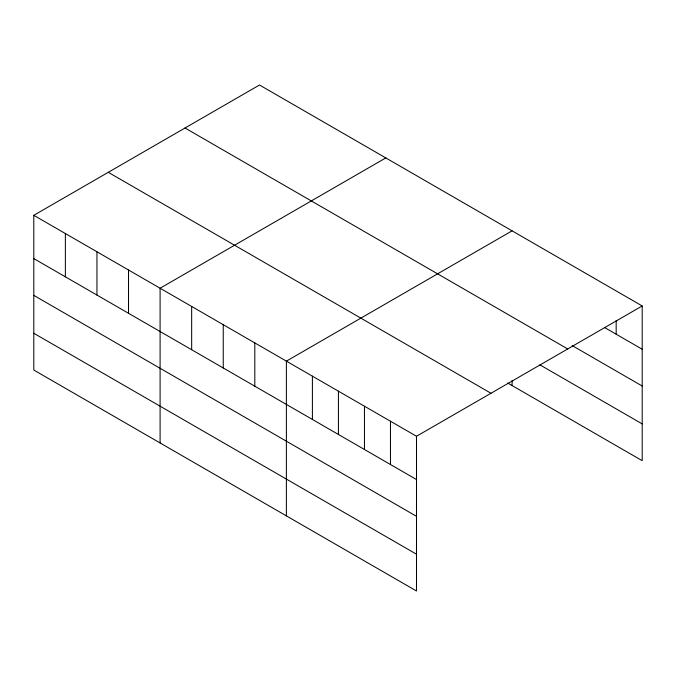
<?xml version="1.0" encoding="UTF-8"?>
<svg xmlns="http://www.w3.org/2000/svg" width="676" height="676" viewBox="0 0 676 676"><rect width="100%" height="100%" fill="white"/><g stroke="black" fill="none" stroke-linecap="round" stroke-linejoin="round"><path stroke-width="1.01" d="M33.8 215.314L416.5 436.265L416.5 590.993L33.8 370.042L33.8 215.314L259.5 85.007L642.2 305.958L642.2 460.686L507.575 382.954M385.793 157.922L160.094 288.23L160.094 442.957M512.078 230.837L286.379 361.145L286.379 515.864M416.5 436.265L642.2 305.958M604.513 327.48L642.2 349.238M572.209 345.605L642.2 386.013M185.021 128.009L567.722 348.96M539.896 364.846L642.2 423.903M108.278 172.312L490.979 393.263M33.8 258.595L416.5 479.546M33.8 295.37L416.5 516.32M33.8 333.26L416.5 554.21M616.174 320.492L616.174 334.214M512.078 380.453L512.078 385.565M390.475 421.241L390.475 464.522M364.457 406.217L364.457 449.498M338.431 391.193L338.431 434.474M312.405 376.169L312.405 419.441M254.81 342.918L254.81 386.19M223.241 324.683L223.241 367.964M191.663 306.456L191.663 349.737M128.516 270.003L128.516 313.275M96.947 251.776L96.947 295.049M65.369 233.541L65.369 276.822"/></g></svg>
